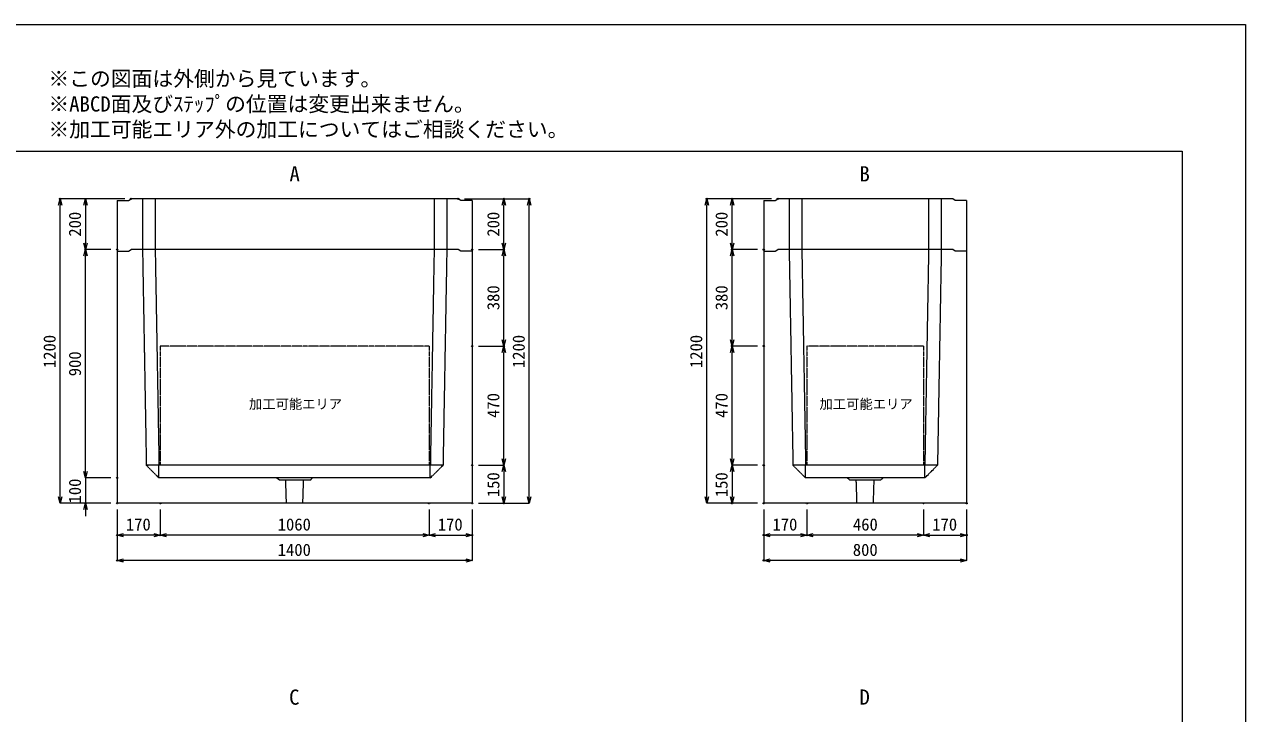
# Model space of a CAD drawing. Units: millimetres, scale not verified. Extents: x -3712 to 3712, y -2625 to 2625.
# Drawn here: x -1103 to 3712, y -91 to 2625 of the extents above; entities that cross this region are included whole.
import ezdxf
from ezdxf.enums import TextEntityAlignment as Align

# ---------------------------------------------------------------- set-up
doc = ezdxf.new("R2010")
doc.units = ezdxf.units.MM
doc.header["$LTSCALE"] = 10
doc.header["$PDMODE"] = 32
doc.header["$PDSIZE"] = 5
doc.linetypes.add('LONG_DASHED1', pattern=[7, 6, -1])
doc.linetypes.add('LONG_DOUBLE_CHAIN', pattern=[21.8, 18, -1, 0.6, -0.6, 0.6, -1])
for name, color, linetype, lineweight in [('0-0_D-TTL', 7, 'Continuous', 9), ('0-1_Defpoints', 7, 'Continuous', 9), ('0-3_D-TTL-TXT', 7, 'Continuous', 9), ('0-4_D-STR-TXT', 7, 'Continuous', 9), ('0-5_D-STR-DIM', 3, 'Continuous', 9), ('0-6_0', 7, 'Continuous', 9), ('0-7_D-STR-STR5', 1, 'LONG_DOUBLE_CHAIN', 9), ('0-8_D-STR', 7, 'Continuous', 9)]:
    doc.layers.add(name, color=color, linetype=linetype, lineweight=lineweight)
doc.styles.add('ＭＳ ゴシック', font='')
doc.styles.get('ＭＳ ゴシック').set_extended_font_data('MS Gothic')

# ---------------------------------------------------------------- blocks, each defined once
blk = doc.blocks.new('A$C4DE05FD1')
at = {"layer": '0-0_D-TTL', "color": 134}
for p, q in [((2000, 38000), (57400, 38000)), ((57400, 38000), (57400, 2000))]:
    blk.add_line(p, q, dxfattribs=at)
at = {"layer": '0-1_Defpoints', "color": 134}
for p, q in [((0, 42000), (59400, 42000)), ((59400, 42000), (59400, 0))]:
    blk.add_line(p, q, dxfattribs=at)
at = {"layer": '0-3_D-TTL-TXT', "style": 'ＭＳ ゴシック'}
for s, p in [('※この図面は外側から見ています。', (21630.46, 39907.83)), ('※ABCD面及びｽﾃｯﾌﾟの位置は変更出来ません。', (21630.46, 39107.83)), ('※加工可能エリア外の加工についてはご相談ください。', (21630.46, 38307.83))]:
    blk.add_text(s, height=481.1, dxfattribs=at).set_placement(p, align=Align.BOTTOM_LEFT)
blk = doc.blocks.new('_Open30')
at = {"layer": '0-6_0'}
blk.add_line((0, 0), (-10, 0), dxfattribs=at)
blk.add_lwpolyline([(-10, 2.679), (0, 0), (-10, -2.679)], dxfattribs=at)
blk = doc.blocks.new('A$C31CA379A')
at = {"layer": '0-4_D-STR-TXT', "style": 'ＭＳ ゴシック'}
for s, p in [('A', (-162.94, -1095.26)), ('B', (17819.31, -1095.26)), ('C', (-175.69, -17595.27)), ('D', (17819.31, -17595.27))]:
    blk.add_text(s, height=481.1, dxfattribs=at).set_placement(p, align=Align.BOTTOM_LEFT)
blk = doc.blocks.new('A$C3DAA399E')
at = {"layer": '0-7_D-STR-STR5'}
for p, q in [((5300, -3800), (5300, -8500)), ((5300, -8500), (-5300, -8500))]:
    blk.add_line(p, q, dxfattribs=at)
blk.add_lwpolyline([(5300, -3800), (-5300, -3800), (-5300, -8500)], dxfattribs=at)
at = {"layer": '0-8_D-STR'}
for p, q in [((-6550, -60), (-6450, 0)), ((-7000, -60), (-7000, -10000)), ((-7000, -60), (-6550, -60)), ((7000, -60), (6550, -60)), ((7000, -60), (7000, -10000)), ((7000, -10000), (-7000, -10000))]:
    blk.add_line(p, q, dxfattribs=at)
at = {"layer": '0-8_D-STR', "linetype": 'LONG_DASHED1'}
for p, q in [((-6000, 0), (-5850, -8500)), ((-5500, 0), (-5350, -8500)), ((5500, 0), (5350, -8500)), ((6000, 0), (5850, -8500)), ((-5350, -9000), (-5850, -8500)), ((5850, -8500), (-5850, -8500)), ((-5350, -9000), (-5350, -8500)), ((5350, -9000), (5850, -8500)), ((5350, -9000), (5350, -8500)), ((5350, -9000), (-5350, -9000)), ((-600, -9090), (-700, -9000)), ((600, -9090), (-600, -9090)), ((-323.4, -10000), (-352.5, -9090)), ((323.4, -10000), (352.5, -9090)), ((600, -9090), (700, -9000))]:
    blk.add_line(p, q, dxfattribs=at)
at = {"layer": '0-8_D-STR'}
blk.add_lwpolyline([(6550, -60), (6450, 0), (-6450, 0)], dxfattribs=at)
blk = doc.blocks.new('A$C075B1BF8')
at = {"layer": '0-7_D-STR-STR5'}
for p, q in [((2300, -3800), (2300, -8500)), ((2300, -8500), (-2300, -8500))]:
    blk.add_line(p, q, dxfattribs=at)
blk.add_lwpolyline([(2300, -3800), (-2300, -3800), (-2300, -8500)], dxfattribs=at)
at = {"layer": '0-8_D-STR'}
for p, q in [((-3550, -60), (-3450, 0)), ((-4000, -60), (-4000, -10000)), ((-4000, -60), (-3550, -60)), ((4000, -60), (3550, -60)), ((4000, -60), (4000, -10000)), ((4000, -10000), (-4000, -10000))]:
    blk.add_line(p, q, dxfattribs=at)
at = {"layer": '0-8_D-STR', "linetype": 'LONG_DASHED1'}
for p, q in [((-3000, 0), (-2850, -8500)), ((-2500, 0), (-2350, -8500)), ((2500, 0), (2350, -8500)), ((3000, 0), (2850, -8500)), ((-2350, -9000), (-2850, -8500)), ((2850, -8500), (-2850, -8500)), ((-2350, -9000), (-2350.2, -8491.2)), ((2350, -9000), (2350.2, -8491.2)), ((2350, -9000), (2850, -8500)), ((2350, -9000), (-2350, -9000)), ((-600, -9090), (-700, -9000)), ((600, -9090), (-600, -9090)), ((-323.4, -10000), (-352.5, -9090)), ((323.4, -10000), (352.5, -9090)), ((600, -9090), (700, -9000))]:
    blk.add_line(p, q, dxfattribs=at)
at = {"layer": '0-8_D-STR'}
blk.add_lwpolyline([(3550, -60), (3450, 0), (-3450, 0)], dxfattribs=at)
blk = doc.blocks.new('A$C27EC6EB2')
at = {"layer": '0-8_D-STR'}
for p, q in [((-6550, -60), (-6450, 0)), ((-7000, -60), (-7000, -2060)), ((-7000, -60), (-6550, -60)), ((7000, -60), (6550, -60)), ((7000, -60), (7000, -2060)), ((-7000, -2060), (-6550, -2060)), ((-6550, -2060), (-6450, -2000)), ((7000, -2060), (6550, -2060))]:
    blk.add_line(p, q, dxfattribs=at)
at = {"layer": '0-8_D-STR', "linetype": 'LONG_DASHED1'}
for p, q in [((-6000, 0), (-6000, -2000)), ((-5500, 0), (-5500, -2000)), ((5500, 0), (5500, -2000)), ((6000, 0), (6000, -2000))]:
    blk.add_line(p, q, dxfattribs=at)
at = {"layer": '0-8_D-STR'}
for points in [[(6550, -60), (6450, 0), (-6450, 0)], [(6550, -2060), (6450, -2000), (-6450, -2000)]]:
    blk.add_lwpolyline(points, dxfattribs=at)
blk = doc.blocks.new('A$C1D1D771F')
at = {"layer": '0-8_D-STR'}
for p, q in [((-3550, -60), (-3450, 0)), ((-4000, -60), (-4000, -2060)), ((-4000, -60), (-3550, -60)), ((4000, -60), (3550, -60)), ((4000, -60), (4000, -2060)), ((-4000, -2060), (-3550, -2060)), ((-3550, -2060), (-3450, -2000)), ((4000, -2060), (3550, -2060))]:
    blk.add_line(p, q, dxfattribs=at)
at = {"layer": '0-8_D-STR', "linetype": 'LONG_DASHED1'}
for p, q in [((-3000, 0), (-3000, -2000)), ((-2500, 0), (-2500, -2000)), ((2500, 0), (2500, -2000)), ((3000, 0), (3000, -2000))]:
    blk.add_line(p, q, dxfattribs=at)
at = {"layer": '0-8_D-STR'}
for points in [[(3550, -60), (3450, 0), (-3450, 0)], [(3550, -2060), (3450, -2000), (-3450, -2000)]]:
    blk.add_lwpolyline(points, dxfattribs=at)

msp = doc.modelspace()

# ---------------------------------------------------------------- linework, layer by layer
at = {"layer": '0-1_Defpoints'}
for p in [(-962.5, 1937.5), (-682.5, 1937.5), (-682.5, 1937.5), (607.5, 1937.5), (787.5, 1937.5), (887.5, 1937.5), (1587.5, 1937.5), (1687.5, 1937.5), (1867.5, 1937.5), (1867.5, 1937.5), (-862.5, 1737.5), (-737.5, 1737.5), (-737.5, 1737.5), (662.5, 1737.5), (787.5, 1737.5), (1687.5, 1737.5), (1812.5, 1737.5), (662.5, 1357.5), (787.5, 1357.5), (1687.5, 1357.5), (1812.5, 1357.5), (662.5, 887.5), (1812.5, 887.5), (-737.5, 837.5), (-862.5, 737.5), (-737.5, 737.5), (-737.5, 737.5), (-567.5, 737.5), (492.5, 737.5), (662.5, 737.5), (787.5, 737.5), (1687.5, 737.5), (1812.5, 737.5), (1812.5, 737.5), (1812.5, 737.5), (1982.5, 737.5), (2442.5, 737.5), (2612.5, 737.5), (-737.5, 612.5), (-567.5, 612.5), (662.5, 612.5), (1812.5, 612.5), (1982.5, 612.5), (2612.5, 612.5), (-737.5, 512.5), (1812.5, 512.5)]:
    msp.add_point(p, dxfattribs=at)
at = {"layer": '0-5_D-STR-DIM'}
for p, q in [((-707.5, 1937.5), (-962.5, 1937.5)), ((-707.5, 1937.5), (-862.5, 1937.5)), ((632.5, 1937.5), (787.5, 1937.5)), ((632.5, 1937.5), (887.5, 1937.5)), ((1842.5, 1937.5), (1587.5, 1937.5)), ((1842.5, 1937.5), (1687.5, 1937.5)), ((-962.5, 762.5), (-962.5, 1912.5)), ((-862.5, 1912.5), (-862.5, 1762.5)), ((787.5, 1762.5), (787.5, 1912.5)), ((887.5, 762.5), (887.5, 1912.5)), ((1587.5, 762.5), (1587.5, 1912.5)), ((1687.5, 1762.5), (1687.5, 1912.5)), ((-762.5, 1737.5), (-862.5, 1737.5)), ((-762.5, 1737.5), (-862.5, 1737.5)), ((687.5, 1737.5), (787.5, 1737.5)), ((687.5, 1737.5), (787.5, 1737.5)), ((1787.5, 1737.5), (1687.5, 1737.5)), ((1787.5, 1737.5), (1687.5, 1737.5)), ((-862.5, 862.5), (-862.5, 1712.5)), ((787.5, 1382.5), (787.5, 1712.5)), ((1687.5, 1382.5), (1687.5, 1712.5)), ((687.5, 1357.5), (787.5, 1357.5)), ((687.5, 1357.5), (787.5, 1357.5)), ((1787.5, 1357.5), (1687.5, 1357.5)), ((1787.5, 1357.5), (1687.5, 1357.5)), ((787.5, 912.5), (787.5, 1332.5)), ((1687.5, 912.5), (1687.5, 1332.5)), ((-862.5, 862.5), (-862.5, 887.5)), ((687.5, 887.5), (787.5, 887.5)), ((687.5, 887.5), (787.5, 887.5)), ((1787.5, 887.5), (1687.5, 887.5)), ((1787.5, 887.5), (1687.5, 887.5)), ((-762.5, 837.5), (-862.5, 837.5)), ((-762.5, 837.5), (-862.5, 837.5)), ((-862.5, 837.5), (-862.5, 737.5)), ((787.5, 862.5), (787.5, 762.5)), ((1687.5, 862.5), (1687.5, 762.5)), ((-762.5, 737.5), (-962.5, 737.5)), ((-762.5, 737.5), (-862.5, 737.5)), ((687.5, 737.5), (787.5, 737.5)), ((687.5, 737.5), (887.5, 737.5)), ((1787.5, 737.5), (1587.5, 737.5)), ((1787.5, 737.5), (1687.5, 737.5)), ((-862.5, 712.5), (-862.5, 687.5)), ((-737.5, 712.5), (-737.5, 612.5)), ((-737.5, 712.5), (-737.5, 512.5)), ((-567.5, 712.5), (-567.5, 612.5)), ((-567.5, 712.5), (-567.5, 612.5)), ((492.5, 712.5), (492.5, 612.5)), ((492.5, 712.5), (492.5, 612.5)), ((662.5, 712.5), (662.5, 612.5)), ((662.5, 712.5), (662.5, 512.5)), ((1812.5, 712.5), (1812.5, 612.5)), ((1812.5, 712.5), (1812.5, 512.5)), ((1982.5, 712.5), (1982.5, 612.5)), ((1982.5, 712.5), (1982.5, 612.5)), ((2442.5, 712.5), (2442.5, 612.5)), ((2442.5, 712.5), (2442.5, 612.5)), ((2612.5, 712.5), (2612.5, 612.5)), ((2612.5, 712.5), (2612.5, 512.5)), ((-592.5, 612.5), (-712.5, 612.5)), ((467.5, 612.5), (-542.5, 612.5)), ((517.5, 612.5), (637.5, 612.5)), ((1957.5, 612.5), (1837.5, 612.5)), ((2417.5, 612.5), (2007.5, 612.5)), ((2467.5, 612.5), (2587.5, 612.5)), ((637.5, 512.5), (-712.5, 512.5)), ((2587.5, 512.5), (1837.5, 512.5))]:
    msp.add_line(p, q, dxfattribs=at)

# ---------------------------------------------------------------- block references
at = {"layer": '0-0_D-TTL', "xscale": 0.125, "yscale": 0.125}
msp.add_blockref('A$C4DE05FD1', (-3712.5, -2625), dxfattribs=at)
at = {"layer": '0-4_D-STR-TXT', "xscale": 0.125, "yscale": 0.125}
msp.add_blockref('A$C31CA379A', (-37.5, 2125), dxfattribs=at)
at = {"layer": '0-5_D-STR-DIM', "xscale": 2.5, "yscale": 2.5}
for p, rotation in [((-962.5, 1937.5), 90), ((-862.5, 1937.5), 90), ((787.5, 1937.5), 90), ((887.5, 1937.5), 90), ((1587.5, 1937.5), 90), ((1687.5, 1937.5), 90), ((-862.5, 1737.5), 270), ((-862.5, 1737.5), 90), ((787.5, 1737.5), 270), ((787.5, 1737.5), 90), ((1687.5, 1737.5), 270), ((1687.5, 1737.5), 90), ((787.5, 1357.5), 270), ((787.5, 1357.5), 90), ((1687.5, 1357.5), 270), ((1687.5, 1357.5), 90), ((787.5, 887.5), 270), ((787.5, 887.5), 90), ((1687.5, 887.5), 270), ((1687.5, 887.5), 90), ((-862.5, 837.5), 270), ((-862.5, 837.5), 270), ((-962.5, 737.5), 270), ((-862.5, 737.5), 90), ((787.5, 737.5), 270), ((887.5, 737.5), 270), ((1587.5, 737.5), 270), ((1687.5, 737.5), 270), ((-737.5, 612.5), 180), ((-567.5, 612.5), 180), ((492.5, 612.5), 180), ((1812.5, 612.5), 180), ((1982.5, 612.5), 180), ((2442.5, 612.5), 180), ((-737.5, 512.5), 180), ((1812.5, 512.5), 180)]:
    msp.add_blockref('_Open30', p, dxfattribs=dict(at, rotation=rotation))
for p in [(-567.5, 612.5), (492.5, 612.5), (662.5, 612.5), (1982.5, 612.5), (2442.5, 612.5), (2612.5, 612.5), (662.5, 512.5), (2612.5, 512.5)]:
    msp.add_blockref('_Open30', p, dxfattribs=at)
at = {"layer": '0-8_D-STR', "xscale": 0.1, "yscale": 0.1}
for name, p in [('A$C27EC6EB2', (-37.5, 1937.5)), ('A$C1D1D771F', (2212.5, 1937.5)), ('A$C3DAA399E', (-37.5, 1737.5)), ('A$C075B1BF8', (2212.5, 1737.5))]:
    msp.add_blockref(name, p, dxfattribs=at)

# ---------------------------------------------------------------- texts
at = {"layer": '0-5_D-STR-DIM', "style": 'ＭＳ ゴシック'}
for s, p in [('200', (-865.75, 1788.5)), ('200', (784.25, 1788.5)), ('200', (1684.25, 1788.5)), ('380', (784.25, 1498.63)), ('380', (1684.25, 1498.63)), ('1200', (-965.75, 1270.6)), ('1200', (884.25, 1270.6)), ('1200', (1584.25, 1270.6)), ('900', (-865.75, 1238.38)), ('470', (784.25, 1074)), ('470', (1684.25, 1074)), ('100', (-865.75, 736.85)), ('150', (784.25, 761.85)), ('150', (1684.25, 761.85))]:
    msp.add_text(s, height=48.09, rotation=90, dxfattribs=at).set_placement(p, align=Align.BOTTOM_LEFT)
for s, p in [('170', (-703.15, 615.75)), ('1060', (-104.4, 615.75)), ('170', (526.85, 615.75)), ('170', (1846.85, 615.75)), ('460', (2164, 615.75)), ('170', (2476.85, 615.75)), ('1400', (-104.4, 515.75)), ('800', (2163.62, 515.75))]:
    msp.add_text(s, height=48.09, dxfattribs=at).set_placement(p, align=Align.BOTTOM_LEFT)
at = {"layer": '0-7_D-STR-STR5', "style": 'ＭＳ ゴシック'}
for p in [(-217.8, 1098.15), (2032.2, 1098.15)]:
    msp.add_text('加工可能エリア', height=38.49, dxfattribs=at).set_placement(p, align=Align.BOTTOM_LEFT)

doc.saveas('drawing.dxf')
